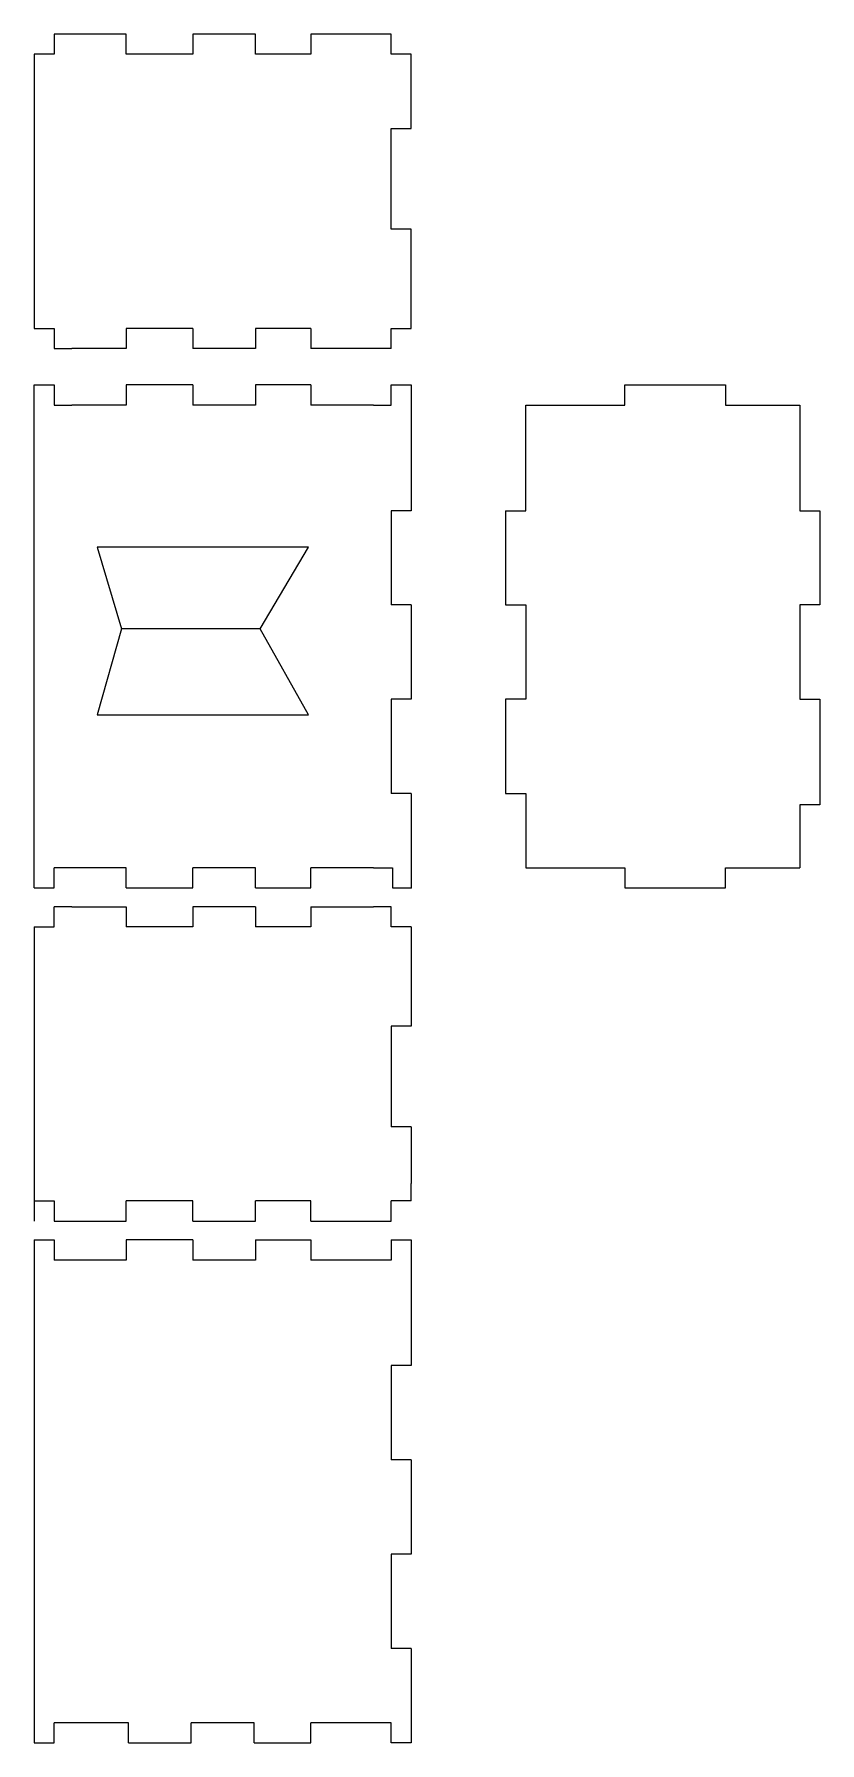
# Model space of a CAD drawing. Header units: millimetres. Extents: x -60 to 65, y -136 to 136.
import ezdxf

# ---------------------------------------------------------------- set-up
doc = ezdxf.new("R2010")
doc.units = ezdxf.units.MM
doc.header["$MEASUREMENT"] = 0
doc.layers.add('Caja v14_Sketch1', color=7, linetype='Continuous')

msp = doc.modelspace()

# ---------------------------------------------------------------- linework, layer by layer
at = {"layer": 'Caja v14_Sketch1'}
for p, q in [((-56.8, 135.8), (-56.8, 132.6)), ((-45.37, 135.8), (-56.8, 135.8)), ((-45.37, 132.6), (-45.37, 135.8)), ((-24.78, 135.8), (-34.78, 135.8)), ((-34.78, 135.8), (-34.78, 132.6)), ((-24.78, 132.6), (-24.78, 135.8)), ((-16, 135.8), (-16, 132.6)), ((-3.2, 135.8), (-16, 135.8)), ((-3.2, 132.6), (-3.2, 135.8)), ((-56.8, 132.6), (-60, 132.6)), ((-60, 132.6), (-60, 127)), ((-34.78, 132.6), (-45.37, 132.6)), ((-16, 132.6), (-24.78, 132.6)), ((0, 132.6), (-3.2, 132.6)), ((0, 120.8), (0, 132.6)), ((-60, 127), (-60, 89)), ((-3.2, 120.8), (0, 120.8)), ((-3.2, 104.8), (-3.2, 120.8)), ((0, 104.8), (-3.2, 104.8)), ((0, 89), (0, 104.8)), ((-60, 89), (-56.8, 89)), ((-56.8, 89), (-56.8, 85.8)), ((-34.78, 89), (-45.37, 89)), ((-45.37, 89), (-45.37, 85.8)), ((-34.78, 89), (-34.78, 85.8)), ((-16, 89), (-24.78, 89)), ((-24.78, 89), (-24.78, 85.8)), ((-16, 89), (-16, 85.8)), ((-3.2, 85.8), (-3.2, 89)), ((-3.2, 89), (0, 89)), ((-56.8, 85.8), (-54, 85.8)), ((-45.37, 85.8), (-54, 85.8)), ((-24.78, 85.8), (-34.78, 85.8)), ((-6, 85.8), (-16, 85.8)), ((-3.2, 85.8), (-6, 85.8)), ((-60, 0), (-60, 80)), ((-60, 80), (-56.8, 80)), ((-56.8, 80), (-56.8, 76.8)), ((-45.37, 80), (-45.37, 76.8)), ((-34.78, 80), (-45.37, 80)), ((-34.78, 80), (-34.78, 76.8)), ((-24.78, 80), (-24.78, 76.8)), ((-16, 80), (-24.78, 80)), ((-16, 80), (-16, 76.8)), ((-3.2, 80), (0, 80)), ((-3.2, 76.8), (-3.2, 80)), ((0, 80), (0, 60)), ((34, 76.8), (34, 80)), ((34, 80), (50, 80)), ((50, 80), (50, 76.8)), ((-56.8, 76.8), (-54, 76.8)), ((-45.37, 76.8), (-54, 76.8)), ((-24.78, 76.8), (-34.78, 76.8)), ((-6, 76.8), (-16, 76.8)), ((-6, 76.8), (-3.2, 76.8)), ((18.2, 76.8), (34, 76.8)), ((18.2, 60), (18.2, 76.8)), ((50, 76.8), (61.8, 76.8)), ((61.8, 76.8), (61.8, 60)), ((0, 60), (-3.2, 60)), ((-3.2, 60), (-3.2, 45)), ((15, 60), (18.2, 60)), ((15, 60), (15, 45)), ((61.8, 60), (65, 60)), ((65, 60), (65, 45)), ((-16.35, 54.2), (-50, 54.2)), ((-50, 54.2), (-46.11, 41.23)), ((-24.03, 41.23), (-16.35, 54.2)), ((0, 45), (-3.2, 45)), ((0, 45), (0, 30)), ((15, 45), (18.2, 45)), ((18.2, 45), (18.2, 30)), ((65, 45), (61.8, 45)), ((61.8, 45), (61.8, 30)), ((-46.11, 41.23), (-50, 27.55)), ((-24.03, 41.23), (-46.11, 41.23)), ((-16.35, 27.55), (-24.03, 41.23)), ((-3.2, 30), (-3.2, 15)), ((0, 30), (-3.2, 30)), ((18.2, 30), (15, 30)), ((15, 30), (15, 15)), ((61.8, 30), (65, 30)), ((65, 30), (65, 13.2)), ((-50, 27.55), (-16.35, 27.55)), ((0, 15), (-3.2, 15)), ((0, 15), (0, 0)), ((15, 15), (18.2, 15)), ((18.2, 15), (18.2, 3.2)), ((65, 13.2), (61.8, 13.2)), ((61.8, 13.2), (61.8, 3.2)), ((-54, 3.2), (-56.8, 3.2)), ((-56.8, 0), (-56.8, 3.2)), ((-45.37, 3.2), (-54, 3.2)), ((-45.37, 0), (-45.37, 3.2)), ((-24.78, 3.2), (-34.78, 3.2)), ((-34.78, 0), (-34.78, 3.2)), ((-24.78, 0), (-24.78, 3.2)), ((-6, 3.2), (-16, 3.2)), ((-16, 0), (-16, 3.2)), ((-6, 3.2), (-3, 3.2)), ((-3, 3.2), (-3, 0)), ((18.2, 3.2), (34, 3.2)), ((34, 3.2), (34, 0)), ((50, 3.2), (61.8, 3.2)), ((50, 0), (50, 3.2)), ((-60, 0), (-56.8, 0)), ((-45.37, 0), (-34.78, 0)), ((-24.78, 0), (-16, 0)), ((-3, 0), (0, 0)), ((34, 0), (50, 0)), ((-56.8, -6.2), (-56.8, -3)), ((-54, -3), (-56.8, -3)), ((-54, -3), (-45.37, -3)), ((-45.37, -3), (-45.37, -6.2)), ((-34.78, -3), (-34.78, -6.2)), ((-24.78, -3), (-34.78, -3)), ((-24.78, -3), (-24.78, -6.2)), ((-16, -3), (-6, -3)), ((-16, -3), (-16, -6.2)), ((-3.2, -3), (-6, -3)), ((-3.2, -6.2), (-3.2, -3)), ((-60, -6.2), (-56.8, -6.2)), ((-60, -6.2), (-60, -53)), ((-34.78, -6.2), (-45.37, -6.2)), ((-16, -6.2), (-24.78, -6.2)), ((0, -6.2), (-3.2, -6.2)), ((0, -6.2), (0, -9)), ((0, -9), (0, -22)), ((-3.2, -22), (-3.2, -38)), ((0, -22), (-3.2, -22)), ((0, -38), (-3.2, -38)), ((0, -38), (0, -47)), ((0, -49.8), (0, -47)), ((-60, -49.8), (-56.8, -49.8)), ((-56.8, -49.8), (-56.8, -53)), ((-45.37, -53), (-45.37, -49.8)), ((-34.78, -49.8), (-45.37, -49.8)), ((-34.78, -53), (-34.78, -49.8)), ((-24.78, -53), (-24.78, -49.8)), ((-16, -49.8), (-24.78, -49.8)), ((-16, -53), (-16, -49.8)), ((-3.2, -53), (-3.2, -49.8)), ((0, -49.8), (-3.2, -49.8)), ((-56.8, -53), (-54, -53)), ((-54, -53), (-45.37, -53)), ((-34.78, -53), (-24.78, -53)), ((-16, -53), (-6, -53)), ((-6, -53), (-3.2, -53)), ((-60, -56), (-60, -136)), ((-60, -56), (-56.8, -56)), ((-56.8, -56), (-56.8, -59.2)), ((-34.78, -56), (-45.37, -56)), ((-45.37, -56), (-45.37, -59.2)), ((-34.78, -56), (-34.78, -59.2)), ((-24.78, -56), (-16, -56)), ((-24.78, -56), (-24.78, -59.2)), ((-16, -56), (-16, -59.2)), ((-3.2, -56), (0, -56)), ((-3.2, -56), (-3.2, -59.2)), ((0, -56), (0, -76)), ((-54, -59.2), (-56.8, -59.2)), ((-45.37, -59.2), (-54, -59.2)), ((-24.78, -59.2), (-34.78, -59.2)), ((-3.2, -59.2), (-16, -59.2)), ((0, -76), (-3.2, -76)), ((-3.2, -76), (-3.2, -91)), ((0, -91), (-3.2, -91)), ((0, -91), (0, -106)), ((-3.2, -106), (-3.2, -121)), ((0, -106), (-3.2, -106)), ((0, -121), (-3.2, -121)), ((0, -121), (0, -136)), ((-56.8, -136), (-56.8, -132.8)), ((-45, -132.8), (-56.8, -132.8)), ((-45, -136), (-45, -132.8)), ((-25, -132.8), (-35, -132.8)), ((-35, -136), (-35, -132.8)), ((-25, -136), (-25, -132.8)), ((-16, -136), (-16, -132.8)), ((-3.2, -132.8), (-16, -132.8)), ((-3.2, -136), (-3.2, -132.8)), ((-60, -136), (-56.8, -136)), ((-45, -136), (-35, -136)), ((-25, -136), (-16, -136)), ((0, -136), (-3.2, -136))]:
    msp.add_line(p, q, dxfattribs=at)
msp.add_point((0, 0), dxfattribs=at)

doc.saveas('drawing.dxf')
